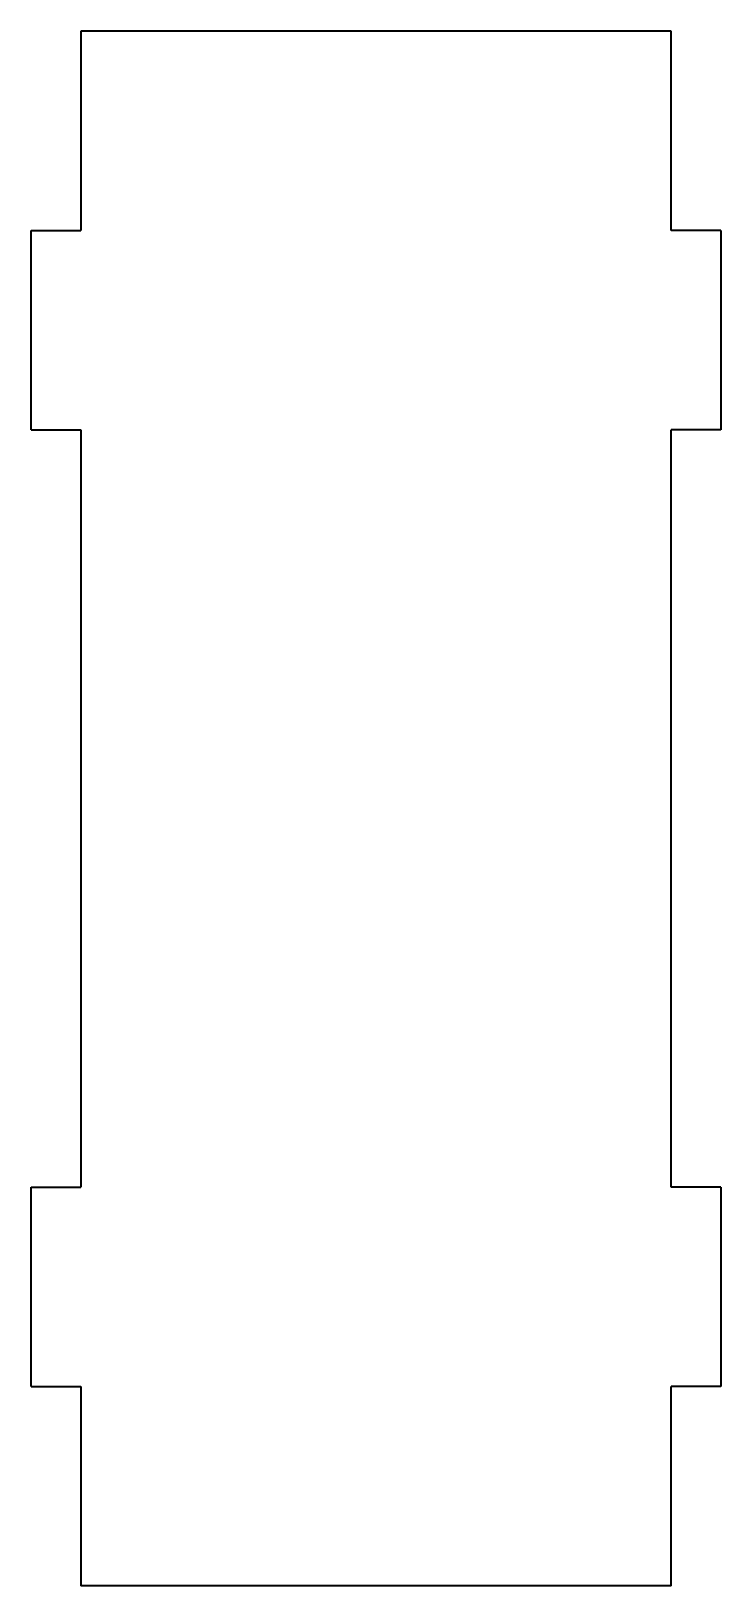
# Model space of a CAD drawing. Header units: inches. Extents: x -0.86 to 0.86, y -3.9 to 0.
import ezdxf

# ---------------------------------------------------------------- set-up
doc = ezdxf.new("R2010")
doc.units = ezdxf.units.IN
doc.header["$MEASUREMENT"] = 0
doc.layers.add('Visible', color=7, linetype='Continuous', lineweight=40)

msp = doc.modelspace()

# ---------------------------------------------------------------- linework, layer by layer
at = {"layer": 'Visible'}
for p, q in [((0.74, 0.0033), (-0.74, 0.0033)), ((-0.74, 0.0033), (-0.74, -0.4967)), ((0.74, -0.4967), (0.74, 0.0033)), ((-0.865, -0.4967), (-0.74, -0.4967)), ((-0.865, -0.9967), (-0.865, -0.4967)), ((0.865, -0.4967), (0.74, -0.4967)), ((0.865, -0.4967), (0.865, -0.9967)), ((-0.865, -0.9967), (-0.74, -0.9967)), ((-0.74, -0.9967), (-0.74, -2.8975)), ((0.74, -2.8975), (0.74, -0.9967)), ((0.865, -0.9967), (0.74, -0.9967)), ((-0.865, -2.8975), (-0.74, -2.8975)), ((-0.865, -3.3975), (-0.865, -2.8975)), ((0.865, -2.8975), (0.74, -2.8975)), ((0.865, -2.8975), (0.865, -3.3975)), ((-0.865, -3.3975), (-0.74, -3.3975)), ((-0.74, -3.3975), (-0.74, -3.8975)), ((0.74, -3.8975), (0.74, -3.3975)), ((0.865, -3.3975), (0.74, -3.3975)), ((0.74, -3.8975), (-0.74, -3.8975))]:
    msp.add_line(p, q, dxfattribs=at)

doc.saveas('drawing.dxf')
